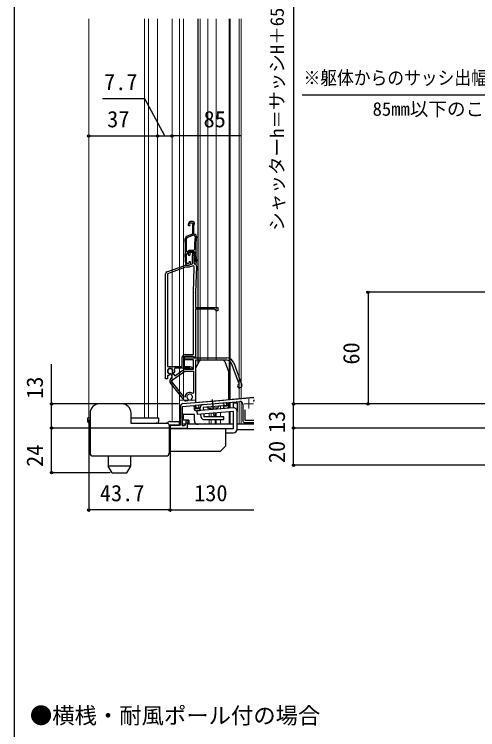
# Model space of a CAD drawing. Units: millimetres, scale not verified. Extents: x -529 to 521, y -782 to 778.
# Drawn here: x -529.3 to -280.4, y -167.5 to 217.1 of the extents above; entities that cross this region are included whole.
import ezdxf
from ezdxf.enums import TextEntityAlignment as Align

# ---------------------------------------------------------------- set-up
doc = ezdxf.new("R2010")
doc.units = ezdxf.units.MM
doc.header["$LTSCALE"] = 4
for name, color, linetype in [('0-1_USER1', 3, 'Continuous'), ('0-2_YKK_11', 7, 'Continuous'), ('0-3_YKK_11E', 7, 'Continuous'), ('0-5_YKK_13', 4, 'Continuous'), ('0-7_YKK_D', 6, 'Continuous'), ('0-8_YKK_ZWAK', 7, 'Continuous')]:
    doc.layers.add(name, color=color, linetype=linetype)
doc.layers.add('0-4_YKK_12', color=2, linetype='Continuous', lineweight=18)
doc.styles.add('ＭＳ ゴシック', font='')
doc.styles.get('ＭＳ ゴシック').set_extended_font_data('MS Gothic')

msp = doc.modelspace()

# ---------------------------------------------------------------- linework, layer by layer
at = {"layer": '0-2_YKK_11'}
for p, q in [((-438.729, 7.816), (-400.6, 11.152)), ((-400.6, 9.849), (-400.703, 9.228)), ((-406.599, 7.485), (-406.599, -1.304)), ((-405.599, -2.304), (-400.6, -2.304))]:
    msp.add_line(p, q, dxfattribs=at)
for points in [[(-431.65, 4.019), (-429.657, 4.193), (-429.736, 5.09), (-431.828, 4.907), (-432.002, 6.899), (-415.067, 8.381), (-414.892, 6.388), (-416.984, 6.205), (-416.906, 5.309), (-414.914, 5.483)], [(-414.005, 6.566), (-414.17, 8.459), (-408.229, 8.979)], [(-440.099, 6.322), (-440.099, -3.804), (-445.599, -3.804), (-445.599, -5.304), (-436.199, -5.304), (-436.199, -2.404), (-435.899, -2.404), (-435.899, -1.304), (-436.499, -1.304)], [(-437.199, -2.004), (-437.199, -2.891), (-437.899, -4.104), (-438.899, -4.104), (-438.899, 6.296), (-432.899, 6.821), (-432.733, 4.928)], [(-405.399, 4.424), (-405.399, -1.104), (-400.6, -1.104)]]:
    msp.add_lwpolyline(points, dxfattribs=at)
for centre, radius, start, end in [((-438.599, 6.322), 1.5, 95, 180), ((-408.099, 7.485), 1.5, 0, 95), ((-403.399, 7.696), 3.1, 25.46713, 29.60009), ((-431.737, 5.015), 1, 185, 275), ((-415.001, 6.479), 1, 275, 5), ((-436.499, -2.004), 0.7, 90, 180), ((-405.599, -1.304), 1, 180, 270)]:
    msp.add_arc(centre, radius, start, end, dxfattribs=at)
at = {"layer": '0-3_YKK_11E'}
for p, q in [((-435.55, 105.023), (-435.867, 104.152)), ((-433.297, 105.681), (-434.61, 105.681)), ((-433.136, 98.324), (-436.318, 97.166)), ((-435.941, 88.352), (-435.582, 89.121)), ((-434.676, 89.698), (-433.841, 89.698)), ((-447.439, 78.58), (-437.663, 82.138)), ((-437.482, 84.295), (-437.255, 83.008)), ((-436.27, 82.181), (-435.773, 82.181)), ((-433.094, 67.557), (-432.625, 81.009)), ((-431.398, 81.764), (-431.895, 67.515)), ((-448.097, 21.198), (-448.097, 77.64)), ((-437.897, 32.398), (-415.198, 32.398)), ((-411.439, 29.767), (-407.051, 17.711)), ((-445.209, 21.249), (-445.205, 21.251)), ((-438.131, 9.626), (-445.53, 19.097)), ((-407.589, 16.558), (-408.153, 16.352))]:
    msp.add_line(p, q, dxfattribs=at)
for points in [[(-434.97, 104.241), (-434.995, 104.5), (-434.82, 104.981), (-433.161, 104.981), (-433.551, 103.734)], [(-432.15, 98.709), (-432.897, 98.981), (-432.897, 103.481), (-432.534, 104.642)], [(-433.597, 103.436), (-433.597, 98.901), (-436.508, 97.842)], [(-432.163, 97.563), (-432.489, 98.088), (-433.136, 98.324)], [(-436.776, 89.535), (-436.476, 89.231), (-436.224, 89.231), (-435.98, 89.754)], [(-436.747, 88.288), (-436.448, 88.581), (-436.32, 88.581)], [(-435.595, 89.043), (-435.297, 89.681), (-432.807, 89.681), (-432.507, 89.393)], [(-435.074, 90.331), (-432.789, 90.331), (-432.489, 90.636)], [(-433.551, 87.751), (-433.161, 88.998), (-434.867, 88.998), (-434.966, 88.787), (-434.928, 88.473)], [(-437.497, 86.486), (-437.497, 86.476), (-437.497, 84.469)], [(-437.321, 82.198), (-435.497, 82.198), (-433.597, 82.89), (-433.597, 87.453)], [(-436.644, 83.577), (-436.797, 84.443), (-436.797, 86.465), (-436.797, 86.475)], [(-432.696, 88.14), (-432.897, 87.498), (-432.897, 83.298), (-432.397, 82.798)], [(-433.698, 81.789), (-435.321, 81.198), (-437.321, 81.198), (-447.097, 77.64)], [(-435.431, 82.242), (-434.697, 82.509), (-434.697, 83.981), (-435.347, 83.981), (-435.476, 83.52)], [(-432.099, 84.443), (-432.102, 84.353), (-432.102, 84.081), (-432.897, 84.081), (-432.897, 83.468), (-432.266, 82.716), (-431.65, 82.881), (-431.412, 84.231)], [(-447.097, 77.64), (-447.097, 27.798), (-439.097, 27.798), (-439.097, 32.698)], [(-431.897, 67.411), (-431.897, 59.398), (-419.897, 59.398), (-419.897, 57.698), (-420.897, 57.698), (-421.697, 58.498), (-431.897, 58.498), (-431.897, 32.698), (-432.797, 32.698), (-433.093, 32.948), (-433.389, 33.198), (-438.097, 33.198), (-438.097, 27.798), (-435.015, 27.798), (-434.092, 27.462)], [(-437.597, 34.198), (-433.097, 34.198), (-433.097, 67.411)], [(-437.682, 26.298), (-432.997, 26.298), (-432.997, 31.398), (-437.897, 31.398), (-437.897, 32.398)], [(-415.198, 31.198), (-431.997, 31.198), (-431.997, 9.706), (-433.801, 9.548), (-434.079, 9.945), (-434.044, 10.33)], [(-408.769, 18.044), (-408.589, 18.428), (-412.567, 29.356)], [(-446.221, 23.935), (-446.056, 23.584), (-446.161, 23.193), (-446.567, 22.994)], [(-444.836, 23.341), (-445.212, 23.877), (-445.484, 24.003)], [(-437.597, 11.433), (-438.133, 11.253), (-445.067, 20.127), (-437.682, 25.298), (-432.997, 25.298)], [(-444.419, 24.749), (-444.393, 24.45), (-443.157, 22.685), (-438.255, 26.118)], [(-443.208, 24.561), (-443.622, 24.377), (-443.988, 24.548), (-444.151, 24.9)], [(-434.834, 26.632), (-435.103, 26.798), (-443.067, 26.798), (-443.338, 26.37)], [(-432.997, 25.298), (-432.997, 13.543), (-433.49, 13.313)], [(-446.668, 23.04), (-447.097, 22.769), (-447.097, 21.198), (-448.097, 21.198)], [(-435.949, 10.164), (-435.847, 9.79), (-436.052, 9.351), (-437.256, 9.246)]]:
    msp.add_lwpolyline(points, dxfattribs=at)
for centre, radius, start, end in [((-435.397, 103.981), 0.5, 159.99999, 31.31778), ((-434.61, 104.681), 1, 90.00001, 159.99998), ((-433.297, 104.881), 0.8, 342.61665, 90), ((-432.597, 103.436), 1, 162.61662, 179.99999), ((-587.414, 91.481), 150, 358.09169, 1.87259), ((-435.995, 96.432), 1.5, 110.00002, 181.87259), ((-436.044, 96.414), 0.8, 110.00002, 181.8664), ((-587.415, 91.481), 150.651, 359.25983, 1.86639), ((-376.846, 91.481), 55.65, 173.72569, 180.87047), ((-432.492, 97.77), 1, 353.55258, 69.99999), ((-376.846, 91.481), 55, 173.55257, 187.25967), ((-436.32, 89.381), 0.8, 269.99995, 334.99995), ((-435.397, 88.098), 0.6, 155.00001, 38.61222), ((-435.074, 89.331), 1, 90.00001, 155.00001), ((-434.676, 88.698), 1, 90.00001, 155.00001), ((-433.841, 88.498), 1.2, 342.61664, 89.99999), ((-376.846, 91.481), 55.7, 182.1491, 187.25965), ((-587.417, 91.482), 150.704, 358.09614, 358.78569), ((-432.597, 87.453), 1, 162.61662, 179.99999), ((-437.321, 81.198), 1, 89.99994, 109.99995), ((-436.497, 84.469), 1, 179.99989, 189.9999), ((-436.27, 83.181), 1, 190.00001, 269.99999), ((-436.054, 83.681), 0.6, 190, 344.42221), ((-435.773, 83.181), 1, 269.99994, 289.99995), ((-433.424, 81.037), 0.8, 358.00002, 110.00004), ((-432.397, 81.798), 1, 358.00002, 90.00002), ((-432.397, 84.405), 1, 349.99998, 7.25965), ((-447.097, 77.64), 1, 110.00002, 179.99999), ((-428.897, 67.411), 4.2, 177.9998, 179.99983), ((-428.897, 67.411), 3, 177.99973, 179.99975), ((-437.597, 32.698), 1.5, 90.00001, 179.99999), ((-415.198, 28.398), 4, 20, 89.99998), ((-415.198, 28.398), 2.8, 20, 89.99998), ((-434.297, 26.898), 0.6, 206.38783, 70.00002), ((-445.597, 25.298), 1.5, 344.59406, 245.40594), ((-445.597, 25.298), 1.3, 335.00001, 275.00002), ((-446.065, 22.48), 1.5, 305.00002, 35), ((-445.597, 25.298), 2.5, 342.83746, 25.37694), ((-437.682, 25.298), 1, 89.99999, 124.99998), ((-445.597, 25.298), 2.5, 244.62318, 247.16264), ((-444.348, 20.02), 1.5, 125.00002, 218.00001), ((-408.461, 17.198), 0.9, 110.00001, 290.00003), ((-407.897, 17.403), 0.9, 290.00001, 19.99999), ((-435.097, 11.398), 2.5, 49.9948, 179.19799), ((-435.097, 11.398), 1.5, 314.59407, 235.40595), ((-437.343, 10.242), 1, 217.99996, 274.99998)]:
    msp.add_arc(centre, radius, start, end, dxfattribs=at)
at = {"layer": '0-4_YKK_12'}
for p, q in [((-489.299, 214.696), (-489.299, 0.23)), ((-459.299, 214.696), (-459.299, 0.23)), ((-457.299, 0.23), (-457.299, 214.696)), ((-452.299, 0.23), (-452.299, 214.696)), ((-444.598, -1.8), (-444.598, 214.696)), ((-440.498, -3.304), (-440.498, 214.696)), ((-438.498, 9.696), (-438.498, 214.696)), ((-429.498, 31.017), (-429.498, 214.696)), ((-425.398, 31.198), (-425.398, 214.696)), ((-420.898, 31.199), (-420.898, 214.696)), ((-413.898, 10.033), (-413.898, 214.696)), ((-413.298, 10.085), (-413.298, 214.696)), ((-408.598, 10.496), (-408.598, 214.696)), ((-408.597, 10.51), (-408.597, 214.696)), ((-407.399, 10.615), (-407.399, 214.696)), ((-438.498, 84.258), (-438.498, 89.692)), ((-432, 9.696), (-440.498, 9.696)), ((-408.598, 10.496), (-414, 10.024)), ((-413.897, 8.483), (-413.897, 5.406)), ((-413.297, 8.535), (-413.297, 5.459)), ((-400.6, 11.21), (-408.597, 10.51)), ((-408.597, -3.304), (-408.597, 8.947)), ((-407.399, -3.304), (-407.399, 8.811)), ((-405.899, 7.696), (-400.899, 7.696)), ((-403.399, 10.196), (-403.399, 5.196)), ((-424.698, 5.231), (-424.698, 4.461)), ((-418.597, 6.566), (-418.597, 4.995)), ((-488.6, 0.23), (-489.299, 0.23)), ((-466.6, 0.23), (-452.299, 0.23)), ((-424.698, 2.454), (-424.698, 0.693)), ((-423.598, 2.55), (-423.598, 0.693)), ((-421.477, 2.736), (-421.477, 0.693)), ((-420.898, 0.693), (-420.898, 2.786)), ((-418.597, 2.988), (-418.597, 0.688)), ((-413.897, 3.399), (-413.897, -3.304)), ((-413.297, 3.451), (-413.297, -3.304)), ((-440.6, -3.304), (-440.1, -3.304)), ((-440.6, -3.304), (-440.099, -3.304)), ((-438.9, -3.304), (-437.437, -3.304)), ((-438.899, -3.304), (-437.437, -3.304)), ((-436.2, -3.304), (-411.6, -3.304)), ((-424.698, -0.807), (-424.698, -3.304)), ((-423.6, -3.307), (-423.6, -0.819)), ((-423.598, -1.013), (-423.598, -3.304)), ((-422.408, -3.304), (-411.6, -3.304)), ((-421.477, -0.807), (-421.477, -3.304)), ((-420.898, -3.304), (-420.898, -0.807)), ((-418.597, -0.812), (-418.597, -3.304)), ((-409.6, -3.304), (-408.604, -3.304)), ((-409.6, -3.304), (-400.6, -3.304))]:
    msp.add_line(p, q, dxfattribs=at)
at = {"layer": '0-5_YKK_13'}
for p, q in [((-430.498, 29.467), (-430.498, 214.696)), ((-417.199, 31.199), (-428.921, 31.199)), ((-431.864, 27.101), (-429.787, 30.699)), ((-416.259, 30.541), (-414.059, 24.496)), ((-431.998, 26.601), (-431.998, 8.399)), ((-413.998, 9.974), (-413.998, 24.154)), ((-471.6, 7.7), (-483.6, 7.7)), ((-431.998, 8.399), (-416.798, 9.729)), ((-431.713, 6.925), (-415.276, 8.364)), ((-422.954, 10.068), (-422.48, 4.655)), ((-422.772, 7.779), (-422.498, 4.654)), ((-416.64, 6.739), (-416.77, 8.233)), ((-415.145, 6.869), (-415.276, 8.364)), ((-411.774, 5.592), (-431.2, 3.893)), ((-431.2, 3.893), (-431.026, 1.9)), ((-430.088, 5.562), (-430.219, 7.056)), ((-429.254, 4.063), (-429.391, 5.623)), ((-415.145, 6.869), (-427.897, 5.754)), ((-427.897, 5.754), (-427.76, 4.193)), ((-420.057, 5.637), (-425.038, 5.201)), ((-424.539, 5.244), (-424.473, 4.481)), ((-424.162, 5.277), (-424.095, 4.514)), ((-420.932, 5.56), (-420.865, 4.797)), ((-420.555, 5.593), (-420.488, 4.83)), ((-489.799, -1.77), (-489.799, 0.23)), ((-489.799, 0.23), (-488.6, 0.23)), ((-488.6, 2.7), (-488.6, -4.8)), ((-466.6, -2.8), (-466.6, 2.7)), ((-466.6, 0.23), (-453.099, 0.23)), ((-453.099, 0.23), (-451.799, 0.23)), ((-451.799, 0.23), (-451.799, -1.77)), ((-438.597, 1.896), (-438.597, -1.104)), ((-432.597, 1.896), (-438.597, 1.896)), ((-438.597, 1.422), (-438.597, 1.496)), ((-432.597, -1.304), (-432.597, 1.896)), ((-411.6, 3.6), (-431.026, 1.9)), ((-428.948, 0.563), (-429.08, 2.07)), ((-427.586, 2.201), (-427.454, 0.693)), ((-416.829, 0.693), (-427.454, 0.693)), ((-422.324, 2.661), (-422.166, 0.851)), ((-422.282, 2.391), (-422.247, 1.988)), ((-416.829, -0.807), (-416.829, 0.693)), ((-411.6, -5.8), (-411.6, 3.6)), ((-409.6, -5.8), (-409.6, 3.675)), ((-488.799, -2.77), (-488.6, -2.77)), ((-466.6, -2.77), (-452.799, -2.77)), ((-456.6, -2.8), (-466.6, -2.8)), ((-453.1, -2.8), (-456.6, -2.8)), ((-447.1, -2.8), (-453.1, -2.8)), ((-452.799, -2.77), (-453.099, -2.77)), ((-447.43, -2.8), (-447.016, -2.386)), ((-446.1, -3.8), (-446.1, -18.804)), ((-446.1, -4.299), (-445.602, -3.8)), ((-445.602, -1.8), (-440.6, -1.8)), ((-440.099, -3.304), (-440.6, -3.304)), ((-437.437, -3.304), (-438.899, -3.304)), ((-435.597, -1.104), (-438.597, -1.104)), ((-411.6, -3.304), (-436.199, -3.304)), ((-435.597, -1.104), (-435.597, -3.304)), ((-435.597, -3.304), (-435.597, -3.304)), ((-427.454, -0.807), (-416.829, -0.807)), ((-400.6, -3.304), (-409.6, -3.304)), ((-488.6, -4.8), (-488.6, -18.804)), ((-411.6, -5.8), (-446.1, -5.8)), ((-400.6, -6.304), (-409.61, -6.304)), ((-415.6, -7.8), (-411.6, -7.8)), ((-446.1, -17.8), (-418.6, -17.8)), ((-487.1, -20.304), (-447.6, -20.304)), ((-478.799, -20.304), (-478.799, -25.804)), ((-466.799, -25.803), (-466.799, -20.304)), ((-466.799, -25.803), (-478.799, -25.804)), ((-476.778, -29.304), (-478.799, -25.804)), ((-468.819, -29.304), (-466.799, -25.803)), ((-476.778, -29.304), (-468.819, -29.304))]:
    msp.add_line(p, q, dxfattribs=at)
for points in [[(-411.6, 5.6), (-411.6, 8.2), (-409.6, 8.2), (-409.6, 3.6)], [(-429.391, 5.623), (-431.583, 5.431), (-431.713, 6.925)], [(-445.602, -3.8), (-440.6, -3.8), (-440.6, -1.8)], [(-405.597, -3.304), (-405.597, -2.304), (-400.6, -2.304)], [(-418.6, -17.8), (-415.6, -14.8), (-415.6, -5.8)]]:
    msp.add_lwpolyline(points, dxfattribs=at)
for centre, radius, start, end in [((-428.921, 30.199), 1, 90, 150), ((-417.199, 30.199), 1, 20, 90), ((-430.998, 26.601), 1, 150, 180), ((-414.998, 24.154), 1, 0, 20), ((-483.6, 2.7), 5, 90, 180), ((-471.6, 2.7), 5, 0, 90), ((-427.897, 5.754), 1.5, 95, 185), ((-425.996, 4.916), 1, 16.53696, 95), ((-419.063, 5.523), 1, 95, 173.46304), ((-411.6, 3.6), 2, 0, 95), ((-427.454, 0.693), 1.5, 185, 270), ((-488.799, -1.77), 1, 180, 270), ((-452.799, -1.77), 1, 270, 0), ((-447.1, -3.8), 1, 0, 90), ((-445.602, -3.8), 2, 90, 135), ((-430.597, -1.304), 2, 180.00002, 270), ((-411.6, -5.8), 2, 270, 0), ((-487.1, -18.804), 1.5, 180, 270), ((-447.6, -18.804), 1.5, 270, 0)]:
    msp.add_arc(centre, radius, start, end, dxfattribs=at)
at = {"layer": '0-7_YKK_D'}
for p, q in [((-379.3, 352.696), (-379.3, 7.696)), ((-407.399, 151.696), (-444.599, 151.696)), ((-86.599, 67.696), (-340.3, 67.696)), ((-339.3, 67.696), (-339.3, 7.696)), ((-441.099, 7.696), (-510.3, 7.696)), ((-251.108, 7.696), (-380.3, 7.696)), ((-379.3, -5.304), (-379.3, 7.696)), ((-489.299, -0.77), (-489.299, -50.304)), ((-446.299, -5.304), (-510.3, -5.304)), ((-446.299, -5.304), (-510.3, -5.304)), ((-509.3, -29.304), (-509.3, -5.304)), ((-445.599, -6.004), (-445.599, -50.304)), ((-256.299, -5.304), (-380.3, -5.304)), ((-379.3, -25.304), (-379.3, -5.304)), ((-445.599, -18.541), (-445.599, -50.304)), ((-128.299, -25.304), (-380.3, -25.304)), ((-477.778, -29.304), (-510.3, -29.304)), ((-445.599, -49.304), (-489.299, -49.304)), ((-445.599, -49.304), (-400.601, -49.304))]:
    msp.add_line(p, q, dxfattribs=at)
for points in [[(-125.599, 173.694), (-194.199, 173.694), (-374.715, 173.694)], [(-448.449, 151.696), (-459.206, 171.696), (-481.956, 171.696)], [(-489.299, 151.696), (-452.299, 151.696), (-444.599, 151.696)], [(-509.3, -5.304), (-509.3, 7.696), (-509.3, 28.974)]]:
    msp.add_lwpolyline(points, dxfattribs=at)
for centre in [(-489.299, 151.696), (-452.299, 151.696), (-452.299, 151.696), (-444.599, 151.696), (-444.599, 151.696), (-339.3, 67.696), (-509.3, 7.696), (-379.3, 7.696), (-379.3, 7.696), (-339.3, 7.696), (-509.3, -5.304), (-509.3, -5.304), (-379.3, -5.304), (-379.3, -5.304), (-379.3, -25.304), (-509.3, -29.304), (-489.299, -49.304), (-445.599, -49.304), (-445.599, -49.304)]:
    msp.add_circle(centre, 0.637, dxfattribs=at)
at = {"layer": '0-8_YKK_ZWAK'}
msp.add_line((-529.3, 747.7), (-529.3, -782.3), dxfattribs=at)

# ---------------------------------------------------------------- texts
at = {"layer": '0-1_USER1', "style": 'ＭＳ ゴシック'}
msp.add_text('●横桟・耐風ポール付の場合', height=8.798, dxfattribs=at).set_placement((-520.936, -166.891), align=Align.BOTTOM_LEFT)
at = {"layer": '0-7_YKK_D', "style": 'ＭＳ ゴシック'}
for s, height, p in [('シャッターh＝サッシH＋65', 7.331, (-382.323, 100.679)), ('60', 8.798, (-341.3, 28.799)), ('13', 8.798, (-511.3, 10.405)), ('13', 8.798, (-381.3, -8.008)), ('24', 8.798, (-511.3, -26.201)), ('20', 8.798, (-381.3, -24.167))]:
    msp.add_text(s, height=height, rotation=90, dxfattribs=at).set_placement(p, align=Align.BOTTOM_LEFT)
for s, height, p in [('7.7', 8.798, (-481.115, 173.696)), ('85mm以下のこと', 7.331, (-336.84, 160.33)), ('37', 8.798, (-479.424, 153.696)), ('85', 8.798, (-427.64, 153.696)), ('43.7', 8.798, (-483.362, -47.304)), ('130', 8.798, (-432.719, -47.304))]:
    msp.add_text(s, height=height, dxfattribs=at).set_placement(p, align=Align.BOTTOM_LEFT)
at = {"layer": '0-7_YKK_D', "style": 'ＭＳ ゴシック', "width": 0.9}
msp.add_text('※躯体からのサッシ出幅寸法は', height=7.331, dxfattribs=at).set_placement((-373.942, 177.058), align=Align.BOTTOM_LEFT)

doc.saveas('drawing.dxf')
